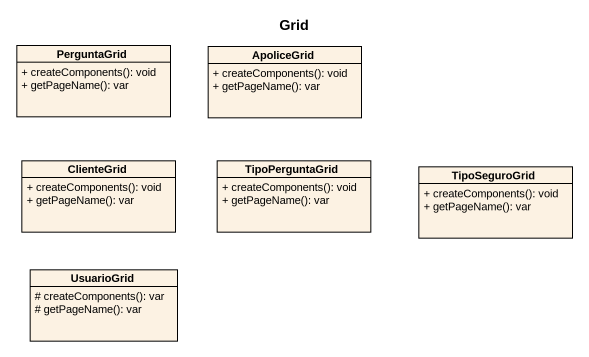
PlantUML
@startuml
title Grid
hide circle
hide empty members
skinparam classAttributeIconSize 0
class PerguntaGrid {
  + createComponents(): void
  + getPageName(): var
}
class ApoliceGrid {
  + createComponents(): void
  + getPageName(): var
}
class ClienteGrid {
  + createComponents(): void
  + getPageName(): var
}
class TipoPerguntaGrid {
  + createComponents(): void
  + getPageName(): var
}
class TipoSeguroGrid {
  + createComponents(): void
  + getPageName(): var
}
class UsuarioGrid {
  # createComponents(): var
  # getPageName(): var
}
@enduml
